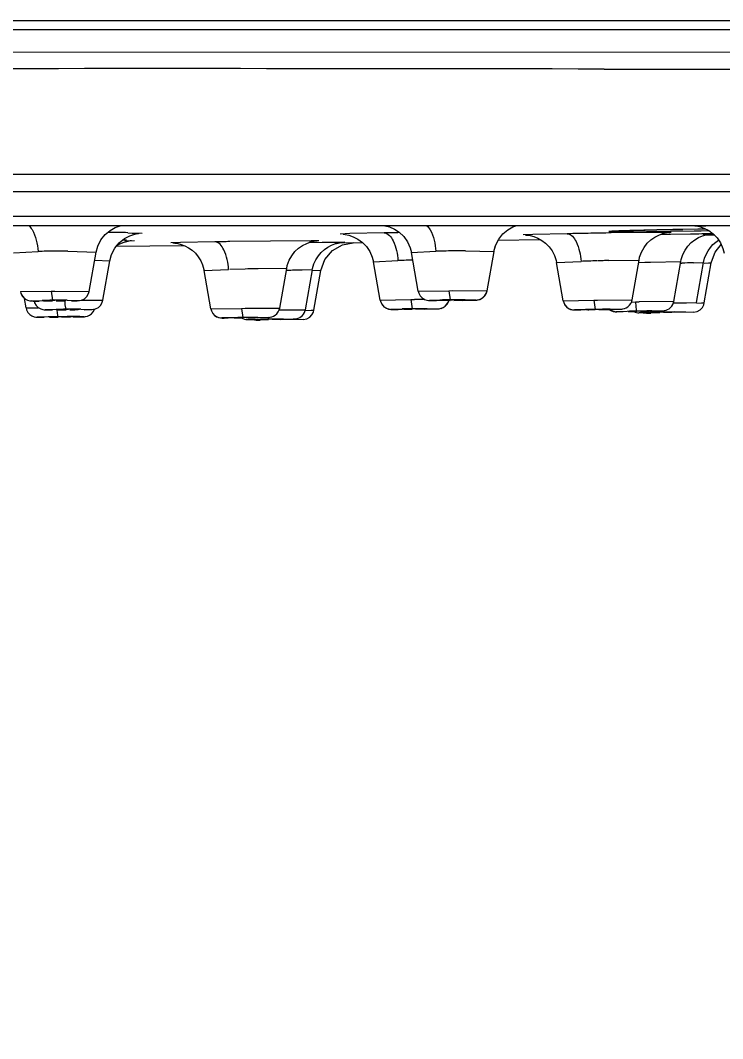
# Model space of a CAD drawing. Header units: millimetres. Extents: x 6110 to 6704, y -2661 to -1821.
# Drawn here: x 6504.16 to 6512.03, y -2102.18 to -2090.76 of the extents above; entities that cross this region are included whole.
import ezdxf

# ---------------------------------------------------------------- set-up
doc = ezdxf.new("R2010")
doc.units = ezdxf.units.MM
doc.header["$LTSCALE"] = 0.1
doc.layers.get('0').update_dxf_attribs({"lineweight": 15})
doc.layers.add('DIM', color=3, linetype='Continuous', lineweight=9)
doc.styles.get("Standard").update_dxf_attribs({"font": 'arial.ttf'})
doc.dimstyles.new('ISO-25', dxfattribs={"dimtxt": 2.5, "dimasz": 2.5, "dimexe": 1.25, "dimexo": 0.625, "dimtad": 1, "dimlfac": 5, "dimtxsty": 'Standard', "dimcen": 2.5, "dimadec": 0, "dimazin": 0, "dimtfac": 1, "dimtmove": 0, "dimatfit": 3, "dimfxl": 0, "dimarcsym": 0})

# ---------------------------------------------------------------- blocks, each defined once
blk = doc.blocks.new('*D69')
at = {"layer": 'Defpoints', "color": 0}
for p in [(6470.391, -2092.49), (6519.738, -2092.49), (6519.738, -2112.348)]:
    blk.add_point(p, dxfattribs=at)
at = {"layer": 'DIM', "color": 0, "lineweight": -2}
for p, q in [((6470.391, -2093.115), (6470.391, -2113.598)), ((6519.738, -2093.115), (6519.738, -2113.598)), ((6474.391, -2112.348), (6515.738, -2112.348))]:
    blk.add_line(p, q, dxfattribs=at)
at = {"layer": 'DIM', "color": 0}
for points in [[(6474.391, -2111.681), (6474.391, -2113.015), (6470.391, -2112.348)], [(6515.738, -2111.681), (6515.738, -2113.015), (6519.738, -2112.348)]]:
    blk.add_solid(points, dxfattribs=at)
at = {"layer": 'DIM', "color": 0, "insert": (6495.064, -2109.681), "char_height": 4, "attachment_point": 5}
blk.add_mtext('197', dxfattribs=at)

msp = doc.modelspace()

# ---------------------------------------------------------------- linework, layer by layer
at = {"color": 7, "linetype": 'Continuous'}
for p, q in [((6470.9226, -2090.7637), (6519.2063, -2090.7637)), ((6518.6854, -2090.8704), (6500.8774, -2090.87)), ((6500.9693, -2091.1208), (6518.8874, -2091.1156)), ((6510.7046, -2091.3095), (6510.8823, -2091.3096)), ((6510.8823, -2091.3096), (6513.0535, -2091.3127)), ((6503.9257, -2092.4894), (6505.3131, -2092.4891)), ((6505.3131, -2092.4891), (6505.408, -2092.4891)), ((6505.408, -2092.4891), (6505.482, -2092.489)), ((6505.482, -2092.489), (6505.5105, -2092.489)), ((6505.5105, -2092.489), (6505.6919, -2092.489)), ((6505.6919, -2092.489), (6507.5968, -2092.4885)), ((6507.5968, -2092.4885), (6507.8112, -2092.4885)), ((6507.8112, -2092.4885), (6508.0539, -2092.4884)), ((6508.0539, -2092.4884), (6508.1097, -2092.4884)), ((6508.1097, -2092.4884), (6508.2527, -2092.4884)), ((6508.2527, -2092.4884), (6509.3673, -2092.4882)), ((6509.3673, -2092.4882), (6509.5888, -2092.4881)), ((6509.5888, -2092.4881), (6509.6459, -2092.4881)), ((6509.6459, -2092.4881), (6509.781, -2092.4881)), ((6509.781, -2092.4881), (6509.8666, -2092.4881)), ((6509.8666, -2092.4881), (6509.9934, -2092.4881)), ((6509.9934, -2092.4881), (6510.45, -2092.4881)), ((6510.45, -2092.4881), (6510.6638, -2092.4881)), ((6510.6638, -2092.4881), (6511.4172, -2092.4881)), ((6511.4172, -2092.4881), (6511.5493, -2092.4882)), ((6511.5493, -2092.4882), (6511.6499, -2092.4882)), ((6511.6499, -2092.4882), (6511.7676, -2092.4882)), ((6511.7676, -2092.4882), (6511.8522, -2092.4882)), ((6511.8522, -2092.4882), (6513.1329, -2092.4887)), ((6512.7674, -2092.6863), (6495.0646, -2092.6865)), ((6497.8582, -2092.9599), (6512.6315, -2092.9599)), ((6519.207, -2093.0663), (6470.9223, -2093.0663)), ((6505.367, -2093.1442), (6505.5268, -2093.1514)), ((6505.4923, -2093.153), (6505.4161, -2093.156)), ((6507.8534, -2093.1551), (6507.746, -2093.1601)), ((6508.2399, -2093.1467), (6507.8534, -2093.1551)), ((6509.9041, -2093.1652), (6509.7965, -2093.1694)), ((6510.291, -2093.1563), (6509.9041, -2093.1652)), ((6510.782, -2093.1477), (6510.7236, -2093.1486)), ((6510.7799, -2093.1286), (6510.8387, -2093.1259)), ((6511.3693, -2093.1405), (6510.782, -2093.1477)), ((6510.8387, -2093.1259), (6510.8506, -2093.1255)), ((6510.8506, -2093.1255), (6511.0332, -2093.1201)), ((6510.9143, -2093.1331), (6511.7148, -2093.1238)), ((6511.0319, -2093.1201), (6511.0147, -2093.1206)), ((6511.0332, -2093.1201), (6511.2955, -2093.114)), ((6511.2943, -2093.114), (6511.2703, -2093.1146)), ((6511.2955, -2093.114), (6511.5862, -2093.1083)), ((6511.4336, -2093.1649), (6511.334, -2093.1666)), ((6511.3499, -2093.1459), (6511.4362, -2093.1429)), ((6511.4562, -2093.1423), (6511.3693, -2093.1405)), ((6511.4503, -2093.1646), (6511.4336, -2093.1649)), ((6511.6735, -2093.1609), (6511.4503, -2093.1646)), ((6511.7564, -2093.1052), (6511.5856, -2093.1083)), ((6511.5856, -2093.1083), (6511.5862, -2093.1083)), ((6511.7148, -2093.1238), (6511.7904, -2093.1226)), ((6511.8461, -2093.1036), (6511.7564, -2093.1052)), ((6511.7904, -2093.1226), (6511.879, -2093.1211)), ((6511.8358, -2093.1586), (6511.7986, -2093.159)), ((6511.816, -2093.1624), (6511.9059, -2093.1596)), ((6511.9079, -2093.1734), (6511.8302, -2093.1749)), ((6511.9238, -2093.1588), (6511.8358, -2093.1586)), ((6511.9009, -2093.1598), (6511.9047, -2093.1595)), ((6511.9296, -2093.173), (6511.9079, -2093.1734)), ((6511.9451, -2093.1727), (6511.9296, -2093.173)), ((6505.221, -2093.3165), (6505.2436, -2093.2891)), ((6505.2312, -2093.2966), (6505.9937, -2093.2869)), ((6505.2433, -2093.2893), (6505.2749, -2093.2702)), ((6505.3324, -2093.2344), (6505.4391, -2093.2302)), ((6505.9552, -2093.2544), (6505.8478, -2093.2579)), ((6506.3416, -2093.2471), (6505.9552, -2093.2544)), ((6507.4202, -2093.2341), (6506.5081, -2093.2445)), ((6507.5447, -2093.2545), (6507.3973, -2093.2564)), ((6507.4016, -2093.2389), (6507.4889, -2093.2363)), ((6507.5082, -2093.2357), (6507.4202, -2093.2341)), ((6507.6885, -2093.2551), (6507.7806, -2093.2529)), ((6507.7963, -2093.2523), (6507.7073, -2093.2525)), ((6507.8921, -2093.2579), (6507.733, -2093.2604)), ((6507.8919, -2093.2579), (6507.9985, -2093.2559)), ((6509.5173, -2093.2278), (6509.9854, -2093.2192)), ((6511.948, -2093.3624), (6512.0168, -2093.2769)), ((6504.0847, -2093.3709), (6504.3592, -2093.3547)), ((6504.6917, -2093.3509), (6505.0109, -2093.3624)), ((6504.9333, -2093.8022), (6505.0109, -2093.3624)), ((6505.1635, -2093.4598), (6505.1839, -2093.3876)), ((6508.5441, -2093.3682), (6508.8187, -2093.3527)), ((6508.6203, -2093.8006), (6508.5441, -2093.3682)), ((6509.1503, -2093.3468), (6509.4703, -2093.3538)), ((6509.3924, -2093.7956), (6509.4703, -2093.3538)), ((6504.9973, -2093.4534), (6505.164, -2093.4599)), ((6505.0862, -2093.9011), (6505.164, -2093.4599)), ((6506.2204, -2093.5682), (6506.4953, -2093.557)), ((6506.6815, -2093.5518), (6506.5083, -2093.5568)), ((6506.8252, -2093.5484), (6506.8061, -2093.5488)), ((6507.1462, -2093.5447), (6506.8252, -2093.5484)), ((6507.0682, -2093.9901), (6507.1467, -2093.5448)), ((6508.1183, -2093.4703), (6508.3931, -2093.4566)), ((6508.1941, -2093.9004), (6508.1183, -2093.4703)), ((6510.1702, -2093.4796), (6510.4453, -2093.4663)), ((6510.2456, -2093.9072), (6510.1702, -2093.4796)), ((6510.6934, -2093.4582), (6510.6308, -2093.46)), ((6510.7565, -2093.4564), (6511.0963, -2093.4519)), ((6511.0177, -2093.8982), (6511.0963, -2093.4519)), ((6511.1607, -2093.4788), (6511.0977, -2093.4809)), ((6511.2231, -2093.4767), (6511.5636, -2093.469)), ((6511.4847, -2093.9167), (6511.5636, -2093.469)), ((6511.5616, -2093.4869), (6511.5755, -2093.4864)), ((6511.7056, -2093.4821), (6511.82, -2093.4793)), ((6511.7409, -2093.9279), (6511.82, -2093.4793)), ((6511.8243, -2093.4856), (6511.8761, -2093.4837)), ((6511.8264, -2093.9316), (6511.9056, -2093.4826)), ((6511.8761, -2093.4837), (6511.9056, -2093.4826)), ((6506.2961, -2093.9975), (6506.2204, -2093.5682)), ((6507.4341, -2093.562), (6507.3193, -2093.5637)), ((6507.3555, -2094.008), (6507.4341, -2093.562)), ((6507.5298, -2093.5677), (6507.4366, -2093.5704)), ((6507.4511, -2094.0139), (6507.5298, -2093.5677)), ((6504.1614, -2093.8053), (6504.506, -2093.7992)), ((6504.2256, -2093.9882), (6504.2066, -2093.8806)), ((6504.506, -2093.7992), (6504.547, -2093.799)), ((6504.506, -2093.7992), (6504.5197, -2093.9024)), ((6504.547, -2093.799), (6504.9333, -2093.8022)), ((6504.8491, -2093.8992), (6505.0861, -2093.9011)), ((6508.1942, -2093.9004), (6508.5381, -2093.8948)), ((6508.5381, -2093.8948), (6508.5795, -2093.8944)), ((6508.5381, -2093.8948), (6508.5529, -2093.998)), ((6508.6204, -2093.8006), (6508.9646, -2093.7944)), ((6508.9914, -2093.8996), (6508.8953, -2093.9015)), ((6508.9646, -2093.7944), (6509.0059, -2093.7942)), ((6508.9646, -2093.7944), (6508.9789, -2093.8977)), ((6509.0344, -2093.8971), (6508.9789, -2093.8976)), ((6509.0059, -2093.8995), (6508.9914, -2093.8996)), ((6509.0059, -2093.7942), (6509.3923, -2093.7956)), ((6509.1309, -2093.9002), (6509.0445, -2093.8994)), ((6509.146, -2093.8966), (6509.2704, -2093.8988)), ((6509.2315, -2093.9013), (6509.2529, -2093.9005)), ((6509.2494, -2093.9007), (6509.2658, -2093.8999)), ((6510.6308, -2093.9009), (6511.0176, -2093.8982)), ((6504.2257, -2093.9882), (6504.3245, -2093.9859)), ((6504.4209, -2093.9118), (6504.2858, -2093.909)), ((6504.3245, -2093.9859), (6504.3615, -2093.9854)), ((6504.3381, -2093.9598), (6504.3623, -2093.9837)), ((6504.345, -2093.9113), (6504.3712, -2093.9116)), ((6504.422, -2093.9077), (6504.5105, -2093.909)), ((6504.5329, -2093.9048), (6504.4366, -2093.9066)), ((6504.4366, -2093.9066), (6504.4512, -2093.9071)), ((6504.5622, -2094.0046), (6504.4382, -2094.0087)), ((6504.5753, -2093.902), (6504.5197, -2093.9024)), ((6504.5471, -2093.9047), (6504.5329, -2093.9048)), ((6504.5712, -2094.012), (6504.5781, -2094.0726)), ((6504.5748, -2094.0076), (6504.6635, -2094.0082)), ((6504.672, -2093.9063), (6504.5852, -2093.9049)), ((6504.6854, -2094.005), (6504.5892, -2094.0067)), ((6504.5892, -2094.0067), (6504.6038, -2094.007)), ((6504.6194, -2093.9085), (6504.6575, -2093.9074)), ((6504.6575, -2093.9074), (6504.6429, -2093.9069)), ((6504.659, -2093.9112), (6504.6614, -2093.9515)), ((6504.6614, -2093.9515), (6504.6727, -2094.0032)), ((6504.7282, -2094.0027), (6504.6727, -2094.0032)), ((6504.6998, -2094.0049), (6504.6854, -2094.005)), ((6504.6868, -2093.9021), (6504.811, -2093.9054)), ((6504.7338, -2093.9093), (6504.7604, -2093.9086)), ((6504.8248, -2094.0055), (6504.7382, -2094.0049)), ((6504.7723, -2094.0074), (6504.8103, -2094.0064)), ((6504.8103, -2094.0064), (6504.7957, -2094.0061)), ((6504.8398, -2094.0023), (6504.9641, -2094.0043)), ((6504.8766, -2094.0078), (6504.9034, -2094.0072)), ((6506.2961, -2093.9974), (6506.3031, -2094.0217)), ((6506.2962, -2093.9974), (6506.6401, -2093.9926)), ((6506.6401, -2093.9926), (6506.6815, -2093.9922)), ((6506.6401, -2093.9926), (6506.655, -2094.0959)), ((6506.6815, -2093.9922), (6507.0681, -2093.9901)), ((6507.0642, -2094.0103), (6507.1167, -2094.0098)), ((6507.1167, -2094.0098), (6507.3554, -2094.008)), ((6507.3573, -2094.0149), (6507.4214, -2094.0142)), ((6507.4214, -2094.0142), (6507.4511, -2094.0139)), ((6507.4458, -2094.0339), (6507.4511, -2094.0139)), ((6508.4429, -2094.0043), (6508.3188, -2094.0037)), ((6508.3224, -2094.0042), (6508.3346, -2094.0045)), ((6508.3314, -2094.0044), (6508.348, -2094.0046)), ((6508.3432, -2094.0045), (6508.3643, -2094.0046)), ((6508.3582, -2094.0046), (6508.3967, -2094.0046)), ((6508.4545, -2094.0019), (6508.5439, -2094.0018)), ((6508.5647, -2093.9993), (6508.4689, -2094.0012)), ((6508.4689, -2094.0012), (6508.4835, -2094.0013)), ((6508.5439, -2094.0018), (6508.5541, -2094.0016)), ((6508.6084, -2093.9973), (6508.5529, -2093.998)), ((6508.5796, -2093.9991), (6508.5647, -2093.9993)), ((6508.5944, -2094.0014), (6508.6902, -2093.9995)), ((6508.7045, -2093.9987), (6508.6186, -2093.9988)), ((6508.6902, -2093.9995), (6508.6756, -2093.9993)), ((6508.6903, -2094.0013), (6508.7832, -2093.9994)), ((6508.7201, -2093.9962), (6508.8447, -2093.9968)), ((6508.88, -2093.9059), (6508.7453, -2093.9042)), ((6508.7832, -2093.9994), (6508.8152, -2093.9985)), ((6508.8028, -2093.9058), (6508.8252, -2093.9059)), ((6508.8051, -2093.9988), (6508.8283, -2093.9981)), ((6508.8224, -2093.9983), (6508.8386, -2093.9976)), ((6508.8356, -2093.9978), (6508.8468, -2093.9972)), ((6508.8457, -2093.9972), (6508.8566, -2093.9963)), ((6508.8809, -2093.9025), (6508.9698, -2093.9032)), ((6508.8953, -2093.9015), (6508.9099, -2093.9019)), ((6508.9587, -2093.9192), (6508.9626, -2093.9056)), ((6509.0204, -2093.903), (6509.1164, -2093.9012)), ((6509.1164, -2093.9012), (6509.1019, -2093.9008)), ((6509.1161, -2093.9039), (6509.1825, -2093.9026)), ((6509.1825, -2093.9026), (6509.215, -2093.9018)), ((6509.2092, -2093.902), (6509.2361, -2093.9012)), ((6510.2456, -2093.9072), (6510.2516, -2093.9289)), ((6510.2457, -2093.9072), (6510.5893, -2093.9014)), ((6510.3697, -2094.0107), (6510.3771, -2094.0108)), ((6510.4953, -2094.0099), (6510.3709, -2094.0105)), ((6510.4096, -2094.0108), (6510.4445, -2094.0105)), ((6510.5058, -2094.0082), (6510.5958, -2094.0073)), ((6510.6155, -2094.0054), (6510.5201, -2094.0075)), ((6510.5201, -2094.0075), (6510.5347, -2094.0075)), ((6510.5893, -2093.9014), (6510.6308, -2093.9009)), ((6510.5893, -2093.9014), (6510.6046, -2094.0047)), ((6510.6601, -2094.0037), (6510.6046, -2094.0047)), ((6510.6308, -2094.0052), (6510.6155, -2094.0054)), ((6510.6462, -2094.0066), (6510.7415, -2094.0045)), ((6510.6704, -2094.0046), (6510.6562, -2094.005)), ((6510.7558, -2094.0039), (6510.6704, -2094.0046)), ((6510.7415, -2094.0045), (6510.727, -2094.0045)), ((6510.7406, -2094.0058), (6510.8176, -2094.0041)), ((6510.7718, -2094.0021), (6510.8967, -2094.0014)), ((6510.8176, -2094.0041), (6510.8549, -2094.0031)), ((6510.8549, -2094.0031), (6510.8805, -2094.0024)), ((6511.0169, -2093.9217), (6511.0561, -2093.9212)), ((6511.0561, -2093.9212), (6511.0838, -2093.9208)), ((6511.0561, -2093.9212), (6511.0596, -2093.9731)), ((6511.0596, -2093.9731), (6511.0652, -2094.0106)), ((6511.0652, -2094.0106), (6511.0718, -2094.0245)), ((6511.0838, -2093.9208), (6511.0977, -2093.9206)), ((6511.4847, -2093.9167), (6511.0977, -2093.9206)), ((6511.4819, -2093.931), (6511.502, -2093.9308)), ((6511.502, -2093.9308), (6511.6274, -2093.9291)), ((6511.6274, -2093.9291), (6511.7409, -2093.9279)), ((6511.7445, -2093.9328), (6511.7966, -2093.932)), ((6511.7966, -2093.932), (6511.8263, -2093.9316)), ((6511.8054, -2093.9819), (6511.8211, -2093.9515)), ((6511.8211, -2093.9515), (6511.8263, -2093.9316)), ((6504.2465, -2094.0383), (6504.2669, -2094.061)), ((6504.4739, -2094.0881), (6504.35, -2094.0914)), ((6504.4862, -2094.09), (6504.5753, -2094.09)), ((6504.575, -2094.088), (6504.5006, -2094.0894)), ((6504.5006, -2094.0894), (6504.5152, -2094.0895)), ((6504.5966, -2094.0878), (6504.575, -2094.088)), ((6504.5753, -2094.09), (6504.5858, -2094.0898)), ((6504.5781, -2094.0726), (6504.5844, -2094.0867)), ((6504.6398, -2094.086), (6504.5844, -2094.0866)), ((6504.6112, -2094.0876), (6504.5966, -2094.0878)), ((6504.6257, -2094.0897), (6504.7217, -2094.0881)), ((6504.6876, -2094.0856), (6504.6398, -2094.086)), ((6504.7362, -2094.0874), (6504.6738, -2094.0871)), ((6504.7023, -2094.0855), (6504.6876, -2094.0856)), ((6504.732, -2094.0853), (6504.7023, -2094.0855)), ((6504.7217, -2094.0881), (6504.7104, -2094.0879)), ((6504.7514, -2094.0852), (6504.732, -2094.0853)), ((6504.7486, -2094.0893), (6504.8059, -2094.0883)), ((6504.8059, -2094.0883), (6504.8465, -2094.0874)), ((6504.8297, -2094.0851), (6504.8759, -2094.0859)), ((6504.8803, -2094.086), (6504.8927, -2094.0847)), ((6504.8911, -2094.0849), (6504.9122, -2094.0802)), ((6504.8927, -2094.0847), (6504.9136, -2094.0797)), ((6506.5452, -2094.1003), (6506.421, -2094.1007)), ((6506.4455, -2094.1011), (6506.4886, -2094.1008)), ((6506.5565, -2094.0988), (6506.6461, -2094.0981)), ((6506.6665, -2094.0965), (6506.5709, -2094.0983)), ((6506.5709, -2094.0983), (6506.5854, -2094.0983)), ((6506.7104, -2094.0951), (6506.655, -2094.0959)), ((6506.6815, -2094.0963), (6506.6665, -2094.0965)), ((6506.6964, -2094.0976), (6506.7921, -2094.0958)), ((6506.7206, -2094.0959), (6506.7069, -2094.0962)), ((6506.832, -2094.1167), (6506.7136, -2094.1193)), ((6506.7136, -2094.1193), (6506.7544, -2094.119)), ((6506.8065, -2094.0953), (6506.7206, -2094.0959)), ((6506.7296, -2094.1193), (6506.8647, -2094.1176)), ((6506.7621, -2094.1188), (6506.8041, -2094.1254)), ((6506.7921, -2094.0958), (6506.7776, -2094.0958)), ((6506.8042, -2094.1253), (6506.8501, -2094.1246)), ((6506.8094, -2094.1253), (6506.8042, -2094.1253)), ((6506.8221, -2094.0938), (6506.9468, -2094.0933)), ((6506.9424, -2094.1149), (6506.832, -2094.1167)), ((6506.8438, -2094.1172), (6506.8569, -2094.1172)), ((6506.8528, -2094.0959), (6506.8956, -2094.095)), ((6506.9537, -2094.1152), (6506.8581, -2094.1168)), ((6506.8581, -2094.1168), (6506.8726, -2094.1167)), ((6506.8956, -2094.095), (6506.9255, -2094.0943)), ((6506.9349, -2094.0958), (6506.9424, -2094.115)), ((6506.9978, -2094.1141), (6506.9424, -2094.1149)), ((6506.9688, -2094.1149), (6506.9537, -2094.1152)), ((6506.9838, -2094.1154), (6507.0794, -2094.1138)), ((6507.008, -2094.1144), (6506.9941, -2094.1146)), ((6507.1095, -2094.1125), (6506.9978, -2094.1141)), ((6507.0937, -2094.1134), (6507.008, -2094.1144)), ((6507.0794, -2094.1138), (6507.0649, -2094.1139)), ((6507.0655, -2094.1146), (6507.1469, -2094.1132)), ((6507.3299, -2094.1171), (6507.0794, -2094.121)), ((6507.1095, -2094.1125), (6507.2343, -2094.1112)), ((6507.1469, -2094.1132), (6507.2191, -2094.1118)), ((6507.2191, -2094.1118), (6507.2304, -2094.1115)), ((6507.43, -2094.0645), (6507.4458, -2094.0339)), ((6510.8242, -2094.0297), (6510.8333, -2094.0302)), ((6510.8333, -2094.0302), (6510.8487, -2094.0303)), ((6510.9627, -2094.0288), (6510.8382, -2094.0302)), ((6510.8487, -2094.0303), (6510.9189, -2094.0295)), ((6510.9727, -2094.0275), (6511.0629, -2094.0262)), ((6511.0821, -2094.0248), (6510.987, -2094.027)), ((6510.987, -2094.027), (6511.0015, -2094.0269)), ((6511.0516, -2094.0354), (6511.0681, -2094.0399)), ((6511.1272, -2094.0233), (6511.0718, -2094.0244)), ((6511.0977, -2094.0245), (6511.0821, -2094.0248)), ((6511.0946, -2094.0422), (6511.2077, -2094.0403)), ((6511.2178, -2094.039), (6511.099, -2094.0429)), ((6511.1133, -2094.0254), (6511.2085, -2094.0232)), ((6511.1376, -2094.0239), (6511.1231, -2094.0242)), ((6511.2227, -2094.0227), (6511.1376, -2094.0239)), ((6511.1493, -2094.0414), (6511.1801, -2094.0461)), ((6511.1802, -2094.046), (6511.2264, -2094.0451)), ((6511.1926, -2094.0244), (6511.3045, -2094.0218)), ((6511.2085, -2094.0232), (6511.194, -2094.0233)), ((6511.3281, -2094.0366), (6511.2178, -2094.039)), ((6511.229, -2094.0393), (6511.2914, -2094.0383)), ((6511.2389, -2094.0213), (6511.364, -2094.0199)), ((6511.3382, -2094.0368), (6511.2432, -2094.0389)), ((6511.2432, -2094.0389), (6511.2577, -2094.0387)), ((6511.2914, -2094.0383), (6511.3193, -2094.0377)), ((6511.3045, -2094.0218), (6511.3439, -2094.0208)), ((6511.3213, -2094.0219), (6511.3281, -2094.0367)), ((6511.3835, -2094.0355), (6511.3281, -2094.0366)), ((6511.3539, -2094.0364), (6511.3382, -2094.0368)), ((6511.3439, -2094.0208), (6511.3592, -2094.0203)), ((6511.3697, -2094.0367), (6511.4647, -2094.0345)), ((6511.394, -2094.0356), (6511.3793, -2094.036)), ((6511.4953, -2094.0332), (6511.3835, -2094.0355)), ((6511.4789, -2094.0341), (6511.394, -2094.0356)), ((6511.4471, -2094.0354), (6511.5582, -2094.0329)), ((6511.4647, -2094.0345), (6511.4502, -2094.0348)), ((6511.7058, -2094.0348), (6511.4551, -2094.0402)), ((6511.4953, -2094.0332), (6511.6204, -2094.0311))]:
    msp.add_line(p, q, dxfattribs=at)
for points in [[(6505.0104, -2093.3623), (6505.0284, -2093.296), (6505.0637, -2093.2251), (6505.1114, -2093.165), (6505.167, -2093.1183), (6505.225, -2093.0856), (6505.2787, -2093.0663)], [(6508.2459, -2093.0663), (6508.2513, -2093.0671), (6508.2993, -2093.0802), (6508.3535, -2093.1041), (6508.4083, -2093.1402), (6508.4589, -2093.1887), (6508.5007, -2093.2477), (6508.531, -2093.3153), (6508.5444, -2093.3681)], [(6509.4697, -2093.3537), (6509.4877, -2093.2874), (6509.5225, -2093.2173), (6509.5693, -2093.1579), (6509.624, -2093.1111), (6509.6822, -2093.0778), (6509.7138, -2093.0663)], [(6511.7223, -2093.0663), (6511.7341, -2093.0675), (6511.7733, -2093.0753), (6511.8239, -2093.0921), (6511.8764, -2093.119), (6511.9261, -2093.1555), (6511.9709, -2093.202), (6512.0083, -2093.2574), (6512.0361, -2093.3213), (6512.0491, -2093.3733)], [(6505.1836, -2093.388), (6505.2207, -2093.3165), (6505.2702, -2093.2567), (6505.3276, -2093.2106), (6505.3883, -2093.1785), (6505.445, -2093.1601), (6505.4792, -2093.1538), (6505.487, -2093.1529)], [(6507.7843, -2093.1627), (6507.7802, -2093.1625), (6507.7827, -2093.1627), (6507.8019, -2093.1647), (6507.8414, -2093.1723), (6507.8925, -2093.1892), (6507.9453, -2093.216), (6507.9952, -2093.2525), (6508.0401, -2093.299), (6508.0777, -2093.3544), (6508.1055, -2093.4185), (6508.1186, -2093.4703)], [(6509.8224, -2093.1708), (6509.8236, -2093.1708), (6509.8388, -2093.1719), (6509.8739, -2093.177), (6509.9169, -2093.1881), (6509.9613, -2093.2058), (6510.0058, -2093.2305), (6510.0484, -2093.2628), (6510.0873, -2093.3024), (6510.1207, -2093.3483), (6510.1471, -2093.3998), (6510.1656, -2093.4561), (6510.1705, -2093.4795)], [(6511.0958, -2093.4519), (6511.1028, -2093.4199), (6511.1236, -2093.3615), (6511.1525, -2093.3093), (6511.1882, -2093.2635), (6511.229, -2093.225), (6511.2731, -2093.1942), (6511.3189, -2093.1709), (6511.3639, -2093.1552), (6511.4023, -2093.1467), (6511.4265, -2093.1435), (6511.432, -2093.143)], [(6511.5631, -2093.4689), (6511.568, -2093.4451), (6511.5861, -2093.3896), (6511.6116, -2093.3392), (6511.6434, -2093.2944), (6511.6802, -2093.2557), (6511.7205, -2093.2239), (6511.7628, -2093.1989)], [(6511.7628, -2093.1989), (6511.8057, -2093.1804), (6511.8466, -2093.1683)], [(6511.8466, -2093.1683), (6511.8816, -2093.1619), (6511.9009, -2093.1598)], [(6505.2749, -2093.2702), (6505.3238, -2093.2496), (6505.3679, -2093.2376), (6505.3975, -2093.2328), (6505.4059, -2093.2319)], [(6505.8746, -2093.2591), (6505.8713, -2093.2591), (6505.8735, -2093.2592), (6505.8916, -2093.2606), (6505.9252, -2093.2657), (6505.9638, -2093.2755), (6506.0044, -2093.2909), (6506.0456, -2093.3125), (6506.0857, -2093.3404), (6506.1229, -2093.3746), (6506.1557, -2093.4141), (6506.1831, -2093.4582), (6506.2043, -2093.5063), (6506.2188, -2093.5579), (6506.2208, -2093.5682)], [(6507.1462, -2093.5447), (6507.1533, -2093.5126), (6507.1743, -2093.4542), (6507.2033, -2093.402), (6507.2392, -2093.3562), (6507.2802, -2093.3177), (6507.3246, -2093.2871), (6507.3707, -2093.2639), (6507.4158, -2093.2484), (6507.4547, -2093.2399), (6507.4799, -2093.2368), (6507.4855, -2093.2363)], [(6507.5014, -2093.404), (6507.5339, -2093.3657), (6507.5699, -2093.3332), (6507.6082, -2093.3066), (6507.6476, -2093.2857), (6507.6869, -2093.2704), (6507.7247, -2093.2604), (6507.7579, -2093.2549), (6507.7764, -2093.2531), (6507.7807, -2093.2529)], [(6507.6584, -2093.3447), (6507.7708, -2093.2801), (6507.8919, -2093.2579)], [(6509.4699, -2093.3537), (6509.4903, -2093.2812), (6509.5182, -2093.2278)], [(6511.8693, -2093.3475), (6511.895, -2093.3109), (6511.9241, -2093.2782), (6511.9558, -2093.2499), (6511.9879, -2093.2272)], [(6507.4336, -2093.562), (6507.4364, -2093.5475), (6507.4518, -2093.4952), (6507.4738, -2093.4473), (6507.5014, -2093.404)], [(6507.5293, -2093.5676), (6507.5749, -2093.4434), (6507.6584, -2093.3447)], [(6511.8195, -2093.4792), (6511.8311, -2093.4315), (6511.8479, -2093.3878), (6511.8693, -2093.3475)], [(6511.905, -2093.4825), (6511.9074, -2093.4703), (6511.948, -2093.3624)], [(6504.1613, -2093.8053), (6504.1672, -2093.8268), (6504.1841, -2093.8581), (6504.2066, -2093.8804)], [(6504.1669, -2093.8261), (6504.1836, -2093.8574), (6504.2102, -2093.8841), (6504.241, -2093.9009), (6504.2661, -2093.9075), (6504.2801, -2093.9091), (6504.2915, -2093.9098), (6504.3053, -2093.9104), (6504.323, -2093.9108), (6504.345, -2093.9113)], [(6504.7604, -2093.9086), (6504.7821, -2093.9079), (6504.7991, -2093.9071), (6504.8122, -2093.9063), (6504.8252, -2093.9049), (6504.8478, -2093.8998), (6504.8791, -2093.8848), (6504.9076, -2093.8588), (6504.9264, -2093.8266), (6504.9333, -2093.8022)], [(6508.1942, -2093.9004), (6508.2002, -2093.9224), (6508.2155, -2093.9512), (6508.2368, -2093.9743), (6508.2614, -2093.9906), (6508.2862, -2093.9998), (6508.3054, -2094.0033), (6508.315, -2094.004), (6508.3242, -2094.0043)], [(6508.1942, -2093.9004), (6508.2008, -2093.9241), (6508.2167, -2093.953), (6508.2386, -2093.9759), (6508.2638, -2093.9917), (6508.2886, -2094.0004), (6508.3068, -2094.0034), (6508.316, -2094.004)], [(6508.6204, -2093.8006), (6508.626, -2093.8213), (6508.6416, -2093.8512), (6508.6652, -2093.8763), (6508.6927, -2093.8931), (6508.7182, -2093.9014), (6508.7345, -2093.9038), (6508.7444, -2093.9045), (6508.7546, -2093.9049), (6508.7674, -2093.9053), (6508.7834, -2093.9056), (6508.8028, -2093.9058)], [(6509.2632, -2093.9), (6509.2742, -2093.8993), (6509.2869, -2093.8978), (6509.311, -2093.8918), (6509.3415, -2093.8759), (6509.3687, -2093.8496), (6509.3862, -2093.8178), (6509.3923, -2093.7956)], [(6509.2658, -2093.8999), (6509.2765, -2093.8991), (6509.2914, -2093.8971), (6509.3168, -2093.8896), (6509.3439, -2093.8741), (6509.3679, -2093.8505), (6509.3851, -2093.8207), (6509.3855, -2093.8191)], [(6510.8805, -2094.0024), (6510.8895, -2094.002), (6510.8965, -2094.0017), (6510.9034, -2094.0013), (6510.9156, -2093.9997), (6510.934, -2093.9951), (6510.9531, -2093.9869), (6510.972, -2093.9746), (6510.9892, -2093.958), (6511.0034, -2093.9378), (6511.0135, -2093.9148), (6511.0176, -2093.8982)], [(6504.2257, -2093.9882), (6504.2317, -2094.01), (6504.2466, -2094.0383)], [(6504.3142, -2093.9054), (6504.3212, -2093.9298), (6504.3381, -2093.9598)], [(6504.3623, -2093.9837), (6504.3897, -2093.9994), (6504.4146, -2094.0068), (6504.4298, -2094.0088), (6504.4391, -2094.0094), (6504.4492, -2094.0098), (6504.462, -2094.0101), (6504.4781, -2094.0103), (6504.52, -2094.0107)], [(6504.9034, -2094.0072), (6504.9255, -2094.0066), (6504.9432, -2094.006), (6504.9569, -2094.0054), (6504.9676, -2094.0048), (6504.9801, -2094.0034), (6505.0045, -2093.9974), (6505.0352, -2093.9815), (6505.0624, -2093.9552), (6505.08, -2093.9234), (6505.0861, -2093.9011)], [(6504.9136, -2094.0797), (6504.9359, -2094.0699), (6504.9576, -2094.0544), (6504.9768, -2094.0329), (6504.9912, -2094.0059), (6504.9927, -2094.0003)], [(6506.9255, -2094.0943), (6506.9359, -2094.094), (6506.9438, -2094.0937), (6506.9504, -2094.0934), (6506.9601, -2094.0925), (6506.9786, -2094.0888), (6506.9987, -2094.0813), (6507.0186, -2094.0694), (6507.037, -2094.053), (6507.0524, -2094.0324), (6507.0635, -2094.0083), (6507.0681, -2093.9901)], [(6507.2304, -2094.1115), (6507.2343, -2094.1113), (6507.2381, -2094.1112), (6507.2463, -2094.1105), (6507.2608, -2094.108), (6507.2767, -2094.1031), (6507.2933, -2094.0954), (6507.309, -2094.085), (6507.3234, -2094.0719), (6507.336, -2094.0561), (6507.3463, -2094.0376), (6507.3536, -2094.0165), (6507.3554, -2094.008)], [(6508.8566, -2093.9963), (6508.8763, -2093.9924), (6508.8999, -2093.9832), (6508.9229, -2093.968), (6508.9434, -2093.9463), (6508.959, -2093.9185)], [(6508.8761, -2093.9925), (6508.8992, -2093.9835), (6508.9222, -2093.9686), (6508.9429, -2093.9471), (6508.9587, -2093.9192)], [(6510.2516, -2093.9289), (6510.266, -2093.9565), (6510.2848, -2093.9781), (6510.3062, -2093.9937), (6510.3289, -2094.004), (6510.3499, -2094.0091), (6510.3635, -2094.0105)], [(6510.2516, -2093.9289), (6510.2654, -2093.9558), (6510.2839, -2093.9773), (6510.3051, -2093.9931), (6510.3276, -2094.0036), (6510.3486, -2094.0089), (6510.3627, -2094.0105), (6510.3704, -2094.0107)], [(6510.3771, -2094.0108), (6510.3856, -2094.0109), (6510.4096, -2094.0108)], [(6510.7616, -2094.0053), (6510.7652, -2094.0083), (6510.7857, -2094.0197), (6510.8062, -2094.0267), (6510.8242, -2094.0297)], [(6510.7619, -2094.0053), (6510.7681, -2094.0103), (6510.7893, -2094.0212), (6510.8102, -2094.0276), (6510.827, -2094.0299)], [(6511.3592, -2094.0203), (6511.3646, -2094.02), (6511.3701, -2094.0197), (6511.3819, -2094.0183), (6511.3988, -2094.0143), (6511.4162, -2094.0073), (6511.4334, -2093.9972), (6511.4495, -2093.9837), (6511.4636, -2093.9671), (6511.4748, -2093.9478), (6511.4825, -2093.9264), (6511.4846, -2093.9167)], [(6511.7059, -2094.0349), (6511.7463, -2094.0272), (6511.7802, -2094.0084), (6511.8054, -2093.9819)], [(6504.2669, -2094.061), (6504.2904, -2094.077), (6504.3145, -2094.0867), (6504.3346, -2094.0908), (6504.3453, -2094.0916), (6504.3531, -2094.0919), (6504.3626, -2094.0921), (6504.3745, -2094.0922), (6504.3891, -2094.0923), (6504.4281, -2094.0924)], [(6504.8465, -2094.0874), (6504.8607, -2094.0869), (6504.8715, -2094.0865), (6504.8803, -2094.086)], [(6506.3031, -2094.0217), (6506.318, -2094.0491), (6506.3376, -2094.0704), (6506.3598, -2094.0857), (6506.383, -2094.0954), (6506.4038, -2094.0998), (6506.4151, -2094.1008), (6506.4153, -2094.1008)], [(6506.3031, -2094.0218), (6506.3186, -2094.0497), (6506.3385, -2094.0712), (6506.361, -2094.0863), (6506.3845, -2094.0958), (6506.4052, -2094.1), (6506.4158, -2094.1008), (6506.4216, -2094.101), (6506.4278, -2094.101), (6506.4455, -2094.1011)], [(6506.6358, -2094.097), (6506.6383, -2094.099), (6506.6555, -2094.1083), (6506.6727, -2094.1146), (6506.6889, -2094.118), (6506.7009, -2094.1192), (6506.7059, -2094.1193), (6506.7091, -2094.1194), (6506.7126, -2094.1194), (6506.7296, -2094.1193)], [(6507.33, -2094.1172), (6507.3705, -2094.1097), (6507.4046, -2094.0909), (6507.43, -2094.0645)], [(6511.0337, -2094.0276), (6511.0353, -2094.0285), (6511.0519, -2094.0355)], [(6511.0681, -2094.0399), (6511.0823, -2094.0418), (6511.0909, -2094.0422), (6511.0946, -2094.0422)]]:
    msp.add_lwpolyline(points, dxfattribs=at)
for centre, radius, start, end in [((6505.7112, -4909.6835), 2818.3784, 89.8984883, 90.087951), ((6511.8463, -2080.3505), 12.716, 269.72388, 269.98669), ((6505.138, -2119.405), 26.2619, 89.50043, 89.99316), ((6509.0362, -2138.9801), 45.8403, 90.85803, 90.99532), ((6508.6767, -2115.4306), 22.2882, 90.69556, 90.84045), ((6511.3403, -2145.3059), 52.1602, 90.97009, 91.15267), ((6512.8791, -2227.1919), 134.0606, 90.921306, 91.034994), ((6511.4759, -2111.4568), 18.342, 91.44084, 91.96011), ((6512.4948, -2150.5934), 57.4919, 91.220457, 91.45814), ((6513.5815, -2201.0429), 107.9531, 91.059379, 91.214022), ((6512.4504, -2142.5382), 49.3835, 90.75619, 90.90134), ((6505.2783, -2104.5487), 11.3216, 89.63491, 89.81716), ((6507.3695, -2154.8627), 61.6242, 90.801256, 90.955725), ((6508.3322, -2153.273), 60.0237, 90.596529, 90.751712), ((6504.6433, -2104.6637), 11.3125, 90.96889, 91.43905), ((6504.7073, -2108.3005), 14.9499, 90.61399, 90.97844), ((6504.6686, -2106.3942), 13.0433, 89.89838, 90.53401), ((6509.2107, -2106.8364), 13.4894, 91.27109, 91.66521), ((6509.3228, -2111.7776), 18.4318, 90.98527, 91.27884), ((6509.2483, -2108.0588), 14.7123, 90.38161, 90.94405), ((6507.8526, -2140.4765), 46.9393, 91.27747, 91.42961), ((6509.0136, -2113.0879), 19.6411, 91.53991, 91.81039), ((6509.2493, -2121.819), 28.3754, 91.39435, 91.54194), ((6511.2271, -2114.5792), 21.1274, 91.63705, 92.12076), ((6511.2941, -2113.3455), 19.8964, 91.54822, 91.72992), ((6511.9334, -2115.2519), 21.7867, 91.86828, 92.03242), ((6512.9234, -2132.9008), 39.4375, 91.76943, 91.95862), ((6509.0213, -2167.5406), 73.9965, 91.317975, 91.449488), ((6509.0619, -2148.9121), 55.0198, 90.38145, 90.50234), ((6509.1677, -2110.616), 16.7194, 90.64697, 91.04575), ((6509.1067, -2097.469), 3.5701, 90.999, 91.21124), ((6509.1623, -2110.5949), 16.6983, 90.05576, 90.4388), ((6504.6302, -2107.616), 13.714, 90.46164, 90.94589), ((6504.4623, -2090.9453), 2.9641, 270.9323, 271.14857), ((6504.4952, -2085.4547), 8.4548, 270.44669, 270.84148), ((6504.8513, -2112.1107), 18.1084, 90.56511, 90.91469), ((6504.6315, -2096.8501), 2.9455, 90.90039, 91.14902), ((6504.6256, -2107.6347), 13.7328, 89.74451, 90.21007), ((6504.5998, -2090.0673), 3.9415, 270.92709, 271.08481), ((6504.605, -2082.7958), 11.2129, 270.55766, 270.85483), ((6504.7992, -2097.9107), 3.9063, 90.89399, 91.08535), ((6504.8488, -2112.2536), 18.2512, 90.02826, 90.37867), ((6508.901, -2118.5062), 24.5106, 90.81376, 91.07193), ((6508.7153, -2099.2795), 5.2816, 91.04891, 91.19695), ((6508.9009, -2118.7769), 24.7813, 90.41806, 90.67627), ((6508.9043, -2090.2968), 3.607, 271.04045, 271.21056), ((6511.2593, -2130.3088), 36.31, 91.03316, 91.20738), ((6511.2643, -2130.811), 36.8122, 90.76659, 90.94049), ((6504.9028, -2121.5004), 27.4156, 90.66547, 90.89635), ((6504.7406, -2099.9974), 5.9107, 90.87976, 91.00869), ((6504.7265, -2099.0556), 4.9688, 90.6086, 90.88419), ((6504.81, -2104.175), 10.0899, 89.88836, 90.3325), ((6504.6009, -2084.1532), 9.9371, 270.87509, 271.32317), ((6507.2749, -2136.056), 41.9647, 90.84635, 90.99715), ((6507.2781, -2136.5459), 42.4545, 90.61536, 90.76611), ((6506.4114, -2063.339), 30.7819, 270.63855, 270.78428), ((6506.7735, -2085.3453), 8.7722, 270.54433, 271.04472), ((6512.1554, -2147.9887), 53.9752, 91.15037, 91.26755), ((6512.1679, -2148.8197), 54.8062, 90.97126, 91.0881), ((6510.4404, -2054.4425), 39.6052, 271.01335, 271.1268)]:
    msp.add_arc(centre, radius, start, end, dxfattribs=at)
for points, knots in [([(6504.255, -2093.0648), (6504.27, -2093.0773), (6504.3334, -2093.1625), (6504.3522, -2093.2705), (6504.3592, -2093.3547)], [0, 0, 0, 0, 0.1880033, 1, 1, 1, 1]), ([(6508.718, -2093.0661), (6508.7325, -2093.0792), (6508.793, -2093.1642), (6508.8117, -2093.2701), (6508.8187, -2093.3527)], [0, 0, 0, 0, 0.19122, 1, 1, 1, 1]), ([(6508.2399, -2093.1467), (6508.284, -2093.1472), (6508.3712, -2093.2686), (6508.3866, -2093.3808), (6508.3931, -2093.4566)], [0, 0, 0, 0, 0.3666915, 1, 1, 1, 1]), ([(6510.291, -2093.1563), (6510.3351, -2093.1563), (6510.4232, -2093.278), (6510.4386, -2093.3903), (6510.4453, -2093.4663)], [0, 0, 0, 0, 0.3658431, 1, 1, 1, 1]), ([(6510.8365, -2093.1259), (6510.8096, -2093.1269), (6510.6763, -2093.1357), (6510.8615, -2093.1332), (6510.9143, -2093.1331)], [0, 0, 0, 0, 0.3378182, 1, 1, 1, 1]), ([(6510.8424, -2093.1257), (6510.8414, -2093.1258), (6510.8395, -2093.1258), (6510.8375, -2093.1259), (6510.8365, -2093.1259)], [0, 0, 0, 0, 0.5040751, 1, 1, 1, 1]), ([(6510.8485, -2093.1255), (6510.8475, -2093.1255), (6510.8455, -2093.1256), (6510.8434, -2093.1257), (6510.8424, -2093.1257)], [0, 0, 0, 0, 0.5039356, 1, 1, 1, 1]), ([(6506.4953, -2093.557), (6506.4888, -2093.481), (6506.4737, -2093.3687), (6506.3857, -2093.2471), (6506.3416, -2093.2471)], [0, 0, 0, 0, 0.6339994, 1, 1, 1, 1]), ([(6510.5958, -2094.0073), (6510.5973, -2094.0073), (6510.6006, -2094.0072), (6510.6038, -2094.0071), (6510.6054, -2094.0071)], [0, 0, 0, 0, 0.4935886, 1, 1, 1, 1]), ([(6504.7104, -2094.0879), (6504.7099, -2094.0879), (6504.7088, -2094.0879), (6504.7077, -2094.0879), (6504.7072, -2094.0879)], [0, 0, 0, 0, 0.483085, 1, 1, 1, 1]), ([(6506.6461, -2094.0981), (6506.6477, -2094.0981), (6506.6511, -2094.0981), (6506.6544, -2094.098), (6506.6561, -2094.098)], [0, 0, 0, 0, 0.4933453, 1, 1, 1, 1]), ([(6506.9335, -2094.1161), (6506.9351, -2094.1161), (6506.9384, -2094.116), (6506.9417, -2094.116), (6506.9434, -2094.1159)], [0, 0, 0, 0, 0.4934432, 1, 1, 1, 1]), ([(6511.0629, -2094.0262), (6511.0645, -2094.0262), (6511.0676, -2094.0261), (6511.0708, -2094.0261), (6511.0723, -2094.026)], [0, 0, 0, 0, 0.493794, 1, 1, 1, 1]), ([(6511.3193, -2094.0377), (6511.3209, -2094.0376), (6511.3239, -2094.0376), (6511.327, -2094.0375), (6511.3286, -2094.0375)], [0, 0, 0, 0, 0.4939177, 1, 1, 1, 1])]:
    msp.add_open_spline(points, degree=3, knots=knots, dxfattribs=at)

# ---------------------------------------------------------------- dimensions: what is measured, and where the dimension line sits
at = {"layer": 'DIM'}
dim = msp.add_linear_dim(base=(6519.7376, -2112.3479), p1=(6470.3911, -2092.4905), p2=(6519.7376, -2092.4895), text='197', dimstyle='ISO-25', override={"dimtxt": 4, "dimasz": 4, "dimlfac": 4, "dimadec": 1, "dimfxl": 1.25}, dxfattribs=at)
dim.commit()
dim.dimension.update_dxf_attribs({"geometry": '*D69', "text_midpoint": (6495.0644, -2109.6806)})

doc.saveas('drawing.dxf')
